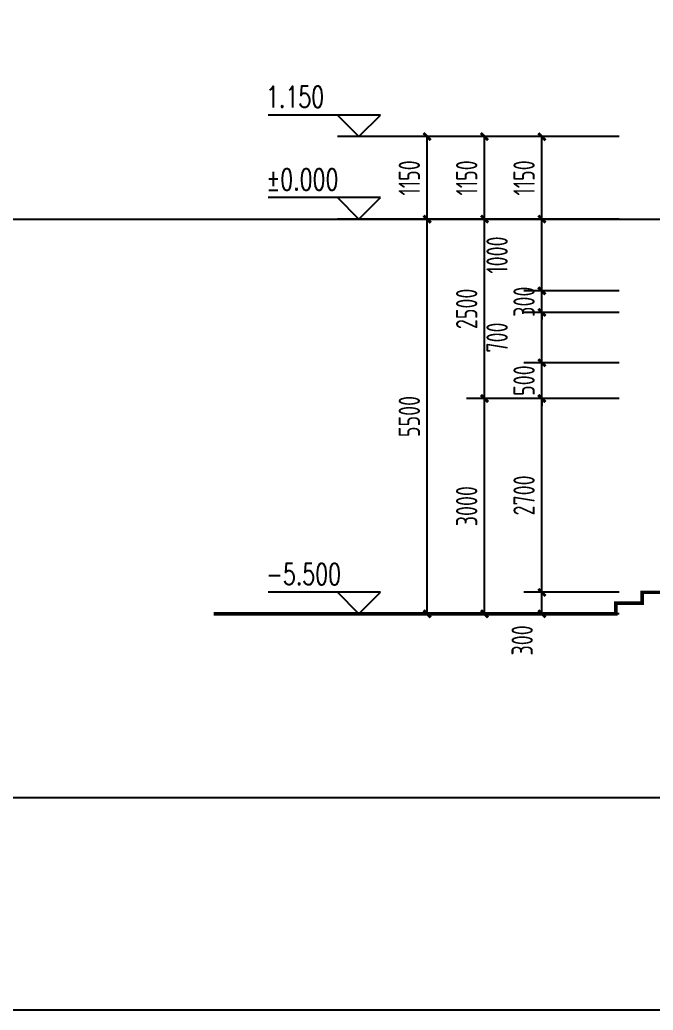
# Model space of a CAD drawing. Extents: x 72637 to 526294, y -245768 to 30884.
# Drawn here: x 246008 to 254841, y -110581 to -96780 of the extents above; entities that cross this region are included whole.
import ezdxf

# ---------------------------------------------------------------- set-up
doc = ezdxf.new("R2010")
doc.units = 0
doc.header["$LTSCALE"] = 10
doc.header["$MEASUREMENT"] = 0
for name, color, linetype in [('01-标注_尺寸', 124, 'Continuous'), ('01-标注_标高', 200, 'Continuous'), ('01-标注_轴线坐标', 132, 'Continuous'), ('02-TEXT_标注', 130, 'Continuous'), ('E-立面轮廓', 241, 'Continuous')]:
    doc.layers.add(name, color=color, linetype=linetype)
doc.layers.add('04-不打印_辅助线', color=165, linetype='Continuous', plot=False)
doc.styles.add('_TCH_DIM', font='SIMPLEX', dxfattribs={"bigfont": 'GBCBIG'})
doc.styles.add('_TCH_DIM_T3', font='ROS1', dxfattribs={"width": 0.8, "bigfont": 'JD'})
doc.dimstyles.new('_TCH_ARCH&&100', dxfattribs={"dimtxt": 297.5, "dimasz": 100, "dimexe": 250, "dimexo": 300, "dimgap": 100, "dimtad": 1, "dimdec": 0, "dimzin": 0, "dimdsep": 46, "dimtxsty": '_TCH_DIM_T3', "dimblk": 'ARCHTICK', "dimcen": 0.09, "dimclrt": 7, "dimazin": 2, "dimtfac": 1, "dimtdec": 0, "dimtix": 1, "dimtmove": 2, "dimatfit": 3, "dimfxl": 0, "dimtolj": 1, "dimtzin": 0, "dimarcsym": 0})

# ---------------------------------------------------------------- blocks, each defined once
blk = doc.blocks.new('_ArchTick')
at = {"color": 0, "linetype": 'ByBlock', "const_width": 0.4}
blk.add_lwpolyline([(-0.5, -0.5), (0.5, 0.5)], dxfattribs=at)
blk = doc.blocks.new('*D2614')
at = {"layer": '01-标注_轴线坐标', "color": 0, "lineweight": -2, "transparency": 16777216}
for p, q in [((-111613, 33084), (-112913, 33084)), ((-112663, 27584), (-112663, 33084)), ((-111613, 27584), (-112913, 27584))]:
    blk.add_line(p, q, dxfattribs=at)
at = {"layer": 'Defpoints', "color": 0, "transparency": 16777216}
for p in [(-112663, 33084), (-111313, 33084), (-111313, 27584)]:
    blk.add_point(p, dxfattribs=at)
at = {"layer": '01-标注_轴线坐标', "color": 0, "lineweight": -2, "transparency": 16777216, "xscale": 100, "yscale": 100, "zscale": 100}
for p, rotation in [((-112663, 33084), 90), ((-112663, 27584), 270)]:
    blk.add_blockref('_ArchTick', p, dxfattribs=dict(at, rotation=rotation))
at = {"layer": '01-标注_轴线坐标', "color": 7, "transparency": 16777216, "insert": (-112912, 30334), "char_height": 297.5, "attachment_point": 5, "rotation": 90, "style": '_TCH_DIM_T3'}
blk.add_mtext('\\A1;5500', dxfattribs=at)
blk = doc.blocks.new('*D2615')
at = {"layer": '01-标注_轴线坐标', "color": 0, "lineweight": -2, "transparency": 16777216}
for p, q in [((-111613, 34234), (-112913, 34234)), ((-112663, 33084), (-112663, 34234)), ((-111613, 33084), (-112913, 33084))]:
    blk.add_line(p, q, dxfattribs=at)
at = {"layer": 'Defpoints', "color": 0, "transparency": 16777216}
for p in [(-112663, 34234), (-111313, 34234), (-111313, 33084)]:
    blk.add_point(p, dxfattribs=at)
at = {"layer": '01-标注_轴线坐标', "color": 0, "lineweight": -2, "transparency": 16777216, "xscale": 100, "yscale": 100, "zscale": 100}
for p, rotation in [((-112663, 34234), 90), ((-112663, 33084), 270)]:
    blk.add_blockref('_ArchTick', p, dxfattribs=dict(at, rotation=rotation))
at = {"layer": '01-标注_轴线坐标', "color": 7, "transparency": 16777216, "insert": (-112912, 33659), "char_height": 297.5, "attachment_point": 5, "rotation": 90, "style": '_TCH_DIM_T3'}
blk.add_mtext('\\A1;1150', dxfattribs=at)
blk = doc.blocks.new('*D2616')
at = {"layer": '01-标注_轴线坐标', "color": 0, "lineweight": -2, "transparency": 16777216}
for p, q in [((-110787, 30584), (-112113, 30584)), ((-111863, 27584), (-111863, 30584)), ((-110787, 27584), (-112113, 27584))]:
    blk.add_line(p, q, dxfattribs=at)
at = {"layer": 'Defpoints', "color": 0, "transparency": 16777216}
for p in [(-111863, 30584), (-110487, 30584), (-110487, 27584)]:
    blk.add_point(p, dxfattribs=at)
at = {"layer": '01-标注_轴线坐标', "color": 0, "lineweight": -2, "transparency": 16777216, "xscale": 100, "yscale": 100, "zscale": 100}
for p, rotation in [((-111863, 30584), 90), ((-111863, 27584), 270)]:
    blk.add_blockref('_ArchTick', p, dxfattribs=dict(at, rotation=rotation))
at = {"layer": '01-标注_轴线坐标', "color": 7, "transparency": 16777216, "insert": (-112112, 29084), "char_height": 297.5, "attachment_point": 5, "rotation": 90, "style": '_TCH_DIM_T3'}
blk.add_mtext('\\A1;3000', dxfattribs=at)
blk = doc.blocks.new('*D2617')
at = {"layer": '01-标注_轴线坐标', "color": 0, "lineweight": -2, "transparency": 16777216}
for p, q in [((-110787, 33084), (-112113, 33084)), ((-111863, 30584), (-111863, 33084)), ((-110787, 30584), (-112113, 30584))]:
    blk.add_line(p, q, dxfattribs=at)
at = {"layer": 'Defpoints', "color": 0, "transparency": 16777216}
for p in [(-111863, 33084), (-110487, 33084), (-110487, 30584)]:
    blk.add_point(p, dxfattribs=at)
at = {"layer": '01-标注_轴线坐标', "color": 0, "lineweight": -2, "transparency": 16777216, "xscale": 100, "yscale": 100, "zscale": 100}
for p, rotation in [((-111863, 33084), 90), ((-111863, 30584), 270)]:
    blk.add_blockref('_ArchTick', p, dxfattribs=dict(at, rotation=rotation))
at = {"layer": '01-标注_轴线坐标', "color": 7, "transparency": 16777216, "insert": (-112112, 31834), "char_height": 297.5, "attachment_point": 5, "rotation": 90, "style": '_TCH_DIM_T3'}
blk.add_mtext('\\A1;2500', dxfattribs=at)
blk = doc.blocks.new('*D2618')
at = {"layer": '01-标注_轴线坐标', "color": 0, "lineweight": -2, "transparency": 16777216}
for p, q in [((-110787, 34234), (-112113, 34234)), ((-111863, 33084), (-111863, 34234)), ((-110787, 33084), (-112113, 33084))]:
    blk.add_line(p, q, dxfattribs=at)
at = {"layer": 'Defpoints', "color": 0, "transparency": 16777216}
for p in [(-111863, 34234), (-110487, 34234), (-110487, 33084)]:
    blk.add_point(p, dxfattribs=at)
at = {"layer": '01-标注_轴线坐标', "color": 0, "lineweight": -2, "transparency": 16777216, "xscale": 100, "yscale": 100, "zscale": 100}
for p, rotation in [((-111863, 34234), 90), ((-111863, 33084), 270)]:
    blk.add_blockref('_ArchTick', p, dxfattribs=dict(at, rotation=rotation))
at = {"layer": '01-标注_轴线坐标', "color": 7, "transparency": 16777216, "insert": (-112112, 33659), "char_height": 297.5, "attachment_point": 5, "rotation": 90, "style": '_TCH_DIM_T3'}
blk.add_mtext('\\A1;1150', dxfattribs=at)
blk = doc.blocks.new('*D2619')
at = {"layer": '01-标注_尺寸', "color": 0, "lineweight": -2, "transparency": 16777216}
for p, q in [((-109987, 27884), (-111313, 27884)), ((-111063, 27584), (-111063, 27884)), ((-109987, 27584), (-111313, 27584))]:
    blk.add_line(p, q, dxfattribs=at)
at = {"layer": 'Defpoints', "color": 0, "transparency": 16777216}
for p in [(-111063, 27884), (-109687, 27884), (-109687, 27584)]:
    blk.add_point(p, dxfattribs=at)
at = {"layer": '01-标注_尺寸', "color": 0, "lineweight": -2, "transparency": 16777216, "xscale": 100, "yscale": 100, "zscale": 100}
for p, rotation in [((-111063, 27884), 90), ((-111063, 27584), 270)]:
    blk.add_blockref('_ArchTick', p, dxfattribs=dict(at, rotation=rotation))
at = {"layer": '01-标注_尺寸', "color": 7, "transparency": 16777216, "insert": (-111338, 27214), "char_height": 297.5, "attachment_point": 5, "rotation": 90, "style": '_TCH_DIM_T3'}
blk.add_mtext('\\A1;300', dxfattribs=at)
blk = doc.blocks.new('*D2620')
at = {"layer": '01-标注_尺寸', "color": 0, "lineweight": -2, "transparency": 16777216}
for p, q in [((-109987, 30584), (-111313, 30584)), ((-111063, 27884), (-111063, 30584)), ((-109987, 27884), (-111313, 27884))]:
    blk.add_line(p, q, dxfattribs=at)
at = {"layer": 'Defpoints', "color": 0, "transparency": 16777216}
for p in [(-111063, 30584), (-109687, 30584), (-109687, 27884)]:
    blk.add_point(p, dxfattribs=at)
at = {"layer": '01-标注_尺寸', "color": 0, "lineweight": -2, "transparency": 16777216, "xscale": 100, "yscale": 100, "zscale": 100}
for p, rotation in [((-111063, 30584), 90), ((-111063, 27884), 270)]:
    blk.add_blockref('_ArchTick', p, dxfattribs=dict(at, rotation=rotation))
at = {"layer": '01-标注_尺寸', "color": 7, "transparency": 16777216, "insert": (-111312, 29234), "char_height": 297.5, "attachment_point": 5, "rotation": 90, "style": '_TCH_DIM_T3'}
blk.add_mtext('\\A1;2700', dxfattribs=at)
blk = doc.blocks.new('*D2621')
at = {"layer": '01-标注_尺寸', "color": 0, "lineweight": -2, "transparency": 16777216}
for p, q in [((-109987, 31084), (-111313, 31084)), ((-111063, 31084), (-111063, 31184)), ((-111063, 30584), (-111063, 31084)), ((-109987, 30584), (-111313, 30584)), ((-111063, 30584), (-111063, 30484))]:
    blk.add_line(p, q, dxfattribs=at)
at = {"layer": 'Defpoints', "color": 0, "transparency": 16777216}
for p in [(-111063, 31084), (-109687, 31084), (-109687, 30584)]:
    blk.add_point(p, dxfattribs=at)
at = {"layer": '01-标注_尺寸', "color": 0, "lineweight": -2, "transparency": 16777216, "xscale": 100, "yscale": 100, "zscale": 100}
for p, rotation in [((-111063, 31084), 270), ((-111063, 30584), 90)]:
    blk.add_blockref('_ArchTick', p, dxfattribs=dict(at, rotation=rotation))
at = {"layer": '01-标注_尺寸', "color": 7, "transparency": 16777216, "insert": (-111312, 30834), "char_height": 297.5, "attachment_point": 5, "rotation": 90, "style": '_TCH_DIM_T3'}
blk.add_mtext('\\A1;500', dxfattribs=at)
blk = doc.blocks.new('*D2622')
at = {"layer": '01-标注_尺寸', "color": 0, "lineweight": -2, "transparency": 16777216}
for p, q in [((-109987, 31784), (-111313, 31784)), ((-111063, 31084), (-111063, 31784)), ((-109987, 31084), (-111313, 31084))]:
    blk.add_line(p, q, dxfattribs=at)
at = {"layer": 'Defpoints', "color": 0, "transparency": 16777216}
for p in [(-111063, 31784), (-109687, 31784), (-109687, 31084)]:
    blk.add_point(p, dxfattribs=at)
at = {"layer": '01-标注_尺寸', "color": 0, "lineweight": -2, "transparency": 16777216, "xscale": 100, "yscale": 100, "zscale": 100}
for p, rotation in [((-111063, 31784), 90), ((-111063, 31084), 270)]:
    blk.add_blockref('_ArchTick', p, dxfattribs=dict(at, rotation=rotation))
at = {"layer": '01-标注_尺寸', "color": 7, "transparency": 16777216, "insert": (-111688, 31434), "char_height": 297.5, "attachment_point": 5, "rotation": 90, "style": '_TCH_DIM_T3'}
blk.add_mtext('\\A1;700', dxfattribs=at)
blk = doc.blocks.new('*D2623')
at = {"layer": '01-标注_尺寸', "color": 0, "lineweight": -2, "transparency": 16777216}
for p, q in [((-111063, 32084), (-111063, 32184)), ((-109987, 32084), (-111313, 32084)), ((-111063, 31784), (-111063, 32084)), ((-109987, 31784), (-111313, 31784)), ((-111063, 31784), (-111063, 31684))]:
    blk.add_line(p, q, dxfattribs=at)
at = {"layer": 'Defpoints', "color": 0, "transparency": 16777216}
for p in [(-111063, 32084), (-109687, 32084), (-109687, 31784)]:
    blk.add_point(p, dxfattribs=at)
at = {"layer": '01-标注_尺寸', "color": 0, "lineweight": -2, "transparency": 16777216, "xscale": 100, "yscale": 100, "zscale": 100}
for p, rotation in [((-111063, 32084), 270), ((-111063, 31784), 90)]:
    blk.add_blockref('_ArchTick', p, dxfattribs=dict(at, rotation=rotation))
at = {"layer": '01-标注_尺寸', "color": 7, "transparency": 16777216, "insert": (-111312, 31934), "char_height": 297.5, "attachment_point": 5, "rotation": 90, "style": '_TCH_DIM_T3'}
blk.add_mtext('\\A1;300', dxfattribs=at)
blk = doc.blocks.new('*D2624')
at = {"layer": '01-标注_尺寸', "color": 0, "lineweight": -2, "transparency": 16777216}
for p, q in [((-109987, 33084), (-111313, 33084)), ((-111063, 32084), (-111063, 33084)), ((-109987, 32084), (-111313, 32084))]:
    blk.add_line(p, q, dxfattribs=at)
at = {"layer": 'Defpoints', "color": 0, "transparency": 16777216}
for p in [(-111063, 33084), (-109687, 33084), (-109687, 32084)]:
    blk.add_point(p, dxfattribs=at)
at = {"layer": '01-标注_尺寸', "color": 0, "lineweight": -2, "transparency": 16777216, "xscale": 100, "yscale": 100, "zscale": 100}
for p, rotation in [((-111063, 33084), 90), ((-111063, 32084), 270)]:
    blk.add_blockref('_ArchTick', p, dxfattribs=dict(at, rotation=rotation))
at = {"layer": '01-标注_尺寸', "color": 7, "transparency": 16777216, "insert": (-111688, 32584), "char_height": 297.5, "attachment_point": 5, "rotation": 90, "style": '_TCH_DIM_T3'}
blk.add_mtext('\\A1;1000', dxfattribs=at)
blk = doc.blocks.new('*D2625')
at = {"layer": '01-标注_尺寸', "color": 0, "lineweight": -2, "transparency": 16777216}
for p, q in [((-109987, 34234), (-111313, 34234)), ((-111063, 33084), (-111063, 34234)), ((-109987, 33084), (-111313, 33084))]:
    blk.add_line(p, q, dxfattribs=at)
at = {"layer": 'Defpoints', "color": 0, "transparency": 16777216}
for p in [(-111063, 34234), (-109687, 34234), (-109687, 33084)]:
    blk.add_point(p, dxfattribs=at)
at = {"layer": '01-标注_尺寸', "color": 0, "lineweight": -2, "transparency": 16777216, "xscale": 100, "yscale": 100, "zscale": 100}
for p, rotation in [((-111063, 34234), 90), ((-111063, 33084), 270)]:
    blk.add_blockref('_ArchTick', p, dxfattribs=dict(at, rotation=rotation))
at = {"layer": '01-标注_尺寸', "color": 7, "transparency": 16777216, "insert": (-111312, 33659), "char_height": 297.5, "attachment_point": 5, "rotation": 90, "style": '_TCH_DIM_T3'}
blk.add_mtext('\\A1;1150', dxfattribs=at)
blk = doc.blocks.new('sjkahskjhasjk')
at = {"layer": '01-标注_标高'}
for p, q in [((-113313.5, 34534), (-114878.5, 34534)), ((-113613.5, 34234), (-113913.5, 34534)), ((-113613.5, 34234), (-113313.5, 34534)), ((-112913.5, 34234), (-113913.5, 34234)), ((-113313.5, 33384), (-114878.5, 33384)), ((-113613.5, 33084), (-113913.5, 33384)), ((-113613.5, 33084), (-113313.5, 33384)), ((-112913.5, 33084), (-113913.5, 33084)), ((-113313.5, 27884), (-114878.5, 27884)), ((-113613.5, 27584), (-113913.5, 27884)), ((-113613.5, 27584), (-113313.5, 27884)), ((-112913.5, 27584), (-113913.5, 27584))]:
    blk.add_line(p, q, dxfattribs=at)
at = {"layer": '02-TEXT_标注', "style": '_TCH_DIM', "width": 0.705882}
for s, p in [('1.150', (-114908.5, 34639)), ('%%P0.000', (-114908.5, 33489)), ('-5.500', (-114908.5, 27989))]:
    blk.add_text(s, height=297.5, dxfattribs=at).set_placement(p)
at = {"layer": '01-标注_尺寸'}
for p1, p2, picture, middle in [((-109686.7, 33084), (-109686.7, 34234), '*D2625', (-111312.2, 33659)), ((-109686.7, 31784), (-109686.7, 32084), '*D2623', (-111312.2, 31934)), ((-109686.7, 30584), (-109686.7, 31084), '*D2621', (-111312.2, 30834)), ((-109686.7, 27884), (-109686.7, 30584), '*D2620', (-111312.2, 29234))]:
    dim = blk.add_aligned_dim(p1=p1, p2=p2, distance=1376.8, dimstyle='_TCH_ARCH&&100', dxfattribs=at)
    dim.commit()
    dim.dimension.update_dxf_attribs({"geometry": picture, "text_midpoint": middle})
for base, p1, p2, picture, middle in [((-111063.5, 33084), (-109686.7, 32084), (-109686.7, 33084), '*D2624', (-111688.5, 32584)), ((-111063.5, 31784), (-109686.7, 31084), (-109686.7, 31784), '*D2622', (-111688.5, 31434)), ((-111063.5, 27884), (-109686.7, 27584), (-109686.7, 27884), '*D2619', (-111338.5, 27214))]:
    dim = blk.add_linear_dim(base=base, p1=p1, p2=p2, angle=90, dimstyle='_TCH_ARCH&&100', dxfattribs=at)
    dim.commit()
    dim.dimension.update_dxf_attribs({"geometry": picture, "text_midpoint": middle, "dimtype": 161})
at = {"layer": '01-标注_轴线坐标'}
for p1, p2, distance, picture, middle in [((-111313.5, 33084), (-111313.5, 34234), 1350, '*D2615', (-112912.2, 33659)), ((-110486.7, 33084), (-110486.7, 34234), 1376.8, '*D2618', (-112112.2, 33659)), ((-111313.5, 27584), (-111313.5, 33084), 1350, '*D2614', (-112912.2, 30334)), ((-110486.7, 30584), (-110486.7, 33084), 1376.8, '*D2617', (-112112.2, 31834)), ((-110486.7, 27584), (-110486.7, 30584), 1376.8, '*D2616', (-112112.2, 29084))]:
    dim = blk.add_aligned_dim(p1=p1, p2=p2, distance=distance, dimstyle='_TCH_ARCH&&100', dxfattribs=at)
    dim.commit()
    dim.dimension.update_dxf_attribs({"geometry": picture, "text_midpoint": middle})

msp = doc.modelspace()

# ---------------------------------------------------------------- linework, layer by layer
at = {"layer": '04-不打印_辅助线'}
for points in [[(118747.5, -86708.1), (276006.9, -86708.1), (276006.9, -110581.4), (118747.5, -110581.4)], [(121958, -94242.8), (483151.6, -94242.8), (483151.6, -107623.6), (121958, -107623.6)]]:
    msp.add_lwpolyline(points, close=True, dxfattribs=at)
msp.add_lwpolyline([(86875.4, -99558), (483716.9, -99558)], dxfattribs=at)
at = {"layer": 'E-立面轮廓', "const_width": 50}
msp.add_lwpolyline([(248712.6, -105058), (254321.2, -105058), (254321.2, -104908), (254687.2, -104908), (254687.2, -104758), (255053.2, -104758)], dxfattribs=at)

# ---------------------------------------------------------------- block references
at = {"layer": '01-标注_尺寸'}
msp.add_blockref('sjkahskjhasjk', (364351.5, -132641.9), dxfattribs=at)

doc.saveas('drawing.dxf')
